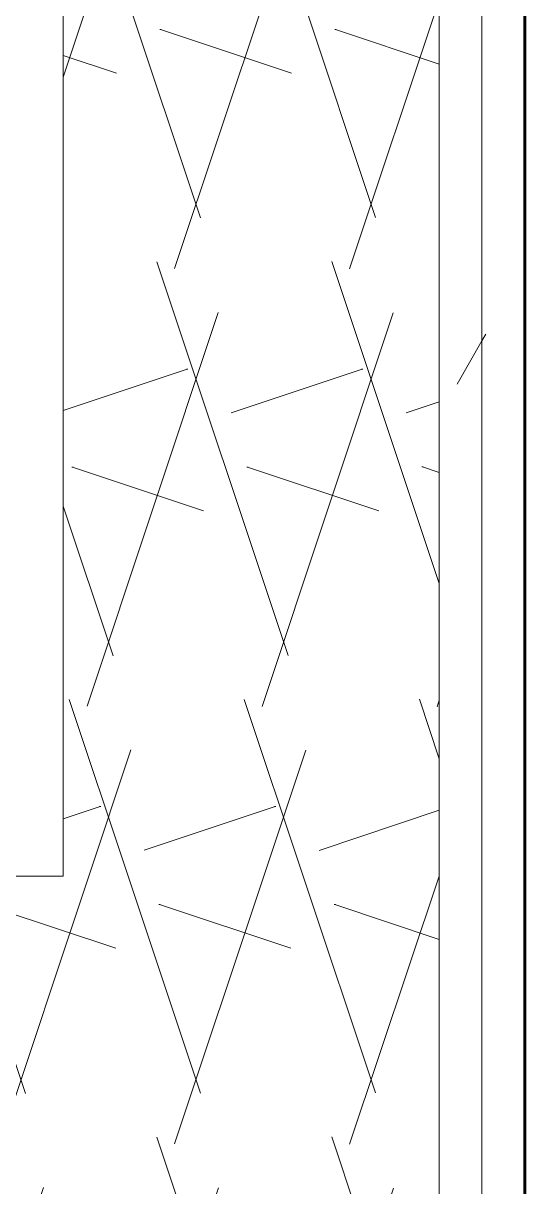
# Model space of a CAD drawing. Header units: inches. Extents: x -4169 to -1846, y 9706 to 12377.
# Drawn here: x -3417.26 to -3409.92, y 10346.79 to 10363.82 of the extents above; entities that cross this region are included whole.
import ezdxf

# ---------------------------------------------------------------- set-up
doc = ezdxf.new("R2010")
doc.units = ezdxf.units.IN
doc.header["$MEASUREMENT"] = 0
for name, color, linetype, lineweight in [('A-WALL', 113, 'Continuous', 18), ('A-WALL-PATT-4', 111, 'Continuous', 9), ('I-WALL-3', 2, 'Continuous', 60)]:
    doc.layers.add(name, color=color, linetype=linetype, lineweight=lineweight)
pattern_1 = [(0, (0, 0), (20.48, 5.12), [0.845, -14.515, 0.845, -14.515, -81.92]), (0, (0, 0), (20.48, 5.12), [-30.72, 0.845, -29.875, 0.845, -14.515, -35.84]), (0, (0, 0), (20.48, 5.12), [-76.8, 0.845, -9.395, 0.845, -24.755]), (120, (7.68, 2.56), (-14.67405, 15.1762003), [0.845, -14.515, 0.845, -14.515, -81.92]), (120, (7.68, 2.56), (-14.67405, 15.1762003), [-30.72, 0.845, -29.875, 0.845, -14.515, -35.84]), (120, (7.68, 2.56), (-14.67405, 15.1762003), [-76.8, 0.845, -9.395, 0.845, -24.755]), (240, (10.24, 12.8), (-5.80595, -20.2962003), [0.845, -14.515, 0.845, -14.515, -81.92]), (240, (10.24, 12.8), (-5.80595, -20.2962003), [-30.72, 0.845, -29.875, 0.845, -14.515, -35.84]), (240, (10.24, 12.8), (-5.80595, -20.2962003), [-76.8, 0.845, -9.395, 0.845, -24.755])]
pattern_2 = [(161.57, (0.32, 0.32), (-2.560496185, -0.000537386), [0, -18.214, 2.022, 0]), (18.43, (-0.32, 0.32), (-2.560496185, 0.000537386), [0, -18.214, 2.022, 0]), (108.43, (0.32, 0.32), (1.27922091, -6.400876726), [6.07, -14.166]), (71.57, (-0.32, 0.32), (1.27922091, 6.400876726), [6.07, -14.166])]

msp = doc.modelspace()

# ---------------------------------------------------------------- hatches: boundary and pattern name
at = {"layer": 'A-WALL-PATT-4'}
h = msp.add_hatch(dxfattribs=at)
h.set_pattern_fill('FP_12', color=256, style=0, pattern_type=2)
h.set_pattern_definition(pattern_2)
h.paths.add_polyline_path([(-3411.174, 10351.339), (-3411.174, 10379.539), (-3416.674, 10379.539), (-3416.674, 10351.339)], flags=0)
h = msp.add_hatch(dxfattribs=at)
h.set_pattern_fill('FP_1', color=256, style=0, pattern_type=2)
h.set_pattern_definition(pattern_1)
h.paths.add_polyline_path([(-3410.549, 10345.839), (-3410.549, 10374.039), (-3411.174, 10374.039), (-3411.174, 10345.839)], flags=0)
h = msp.add_hatch(dxfattribs=at)
h.set_pattern_fill('FP_1', color=256, style=0, pattern_type=2)
h.set_pattern_definition(pattern_1)
h.paths.add_polyline_path([(-3410.478, 10345.214), (-3409.924, 10345.214), (-3409.924, 10373.414), (-3410.549, 10373.414), (-3410.549, 10345.214)], flags=0)
h = msp.add_hatch(dxfattribs=at)
h.set_pattern_fill('FP_1', color=256, style=0, pattern_type=2)
h.set_pattern_definition(pattern_1)
h.paths.add_polyline_path([(-3416.674, 10351.339), (-3416.674, 10351.964), (-3454.924, 10351.964), (-3454.924, 10351.339), (-3417.274, 10351.339)], flags=0)
h.paths.add_polyline_path([(-3498.549, 10351.339), (-3494.924, 10351.339), (-3494.924, 10351.964), (-3498.549, 10351.964)], flags=0)
h = msp.add_hatch(dxfattribs=at)
h.set_pattern_fill('FP_12', color=256, style=0, pattern_type=2)
h.set_pattern_definition(pattern_2)
h.paths.add_polyline_path([(-3411.174, 10345.839), (-3411.174, 10351.339), (-3454.924, 10351.339), (-3454.924, 10345.839), (-3422.627, 10345.839)], flags=0)
h.paths.add_polyline_path([(-3497.924, 10345.839), (-3494.924, 10345.839), (-3494.924, 10351.339), (-3499.174, 10351.339), (-3499.174, 10345.839), (-3497.95, 10345.839)], flags=0)

# ---------------------------------------------------------------- linework, layer by layer
at = {"layer": 'A-WALL'}
for p, q in [((-3416.674, 10379.539), (-3416.674, 10351.339)), ((-3411.174, 10374.039), (-3411.174, 10345.839)), ((-3410.549, 10373.414), (-3410.549, 10345.214)), ((-3454.924, 10351.339), (-3416.674, 10351.339))]:
    msp.add_line(p, q, dxfattribs=at)
at = {"layer": 'I-WALL-3'}
msp.add_line((-3409.924, 10372.789), (-3409.924, 10344.589), dxfattribs=at)

doc.saveas('drawing.dxf')
